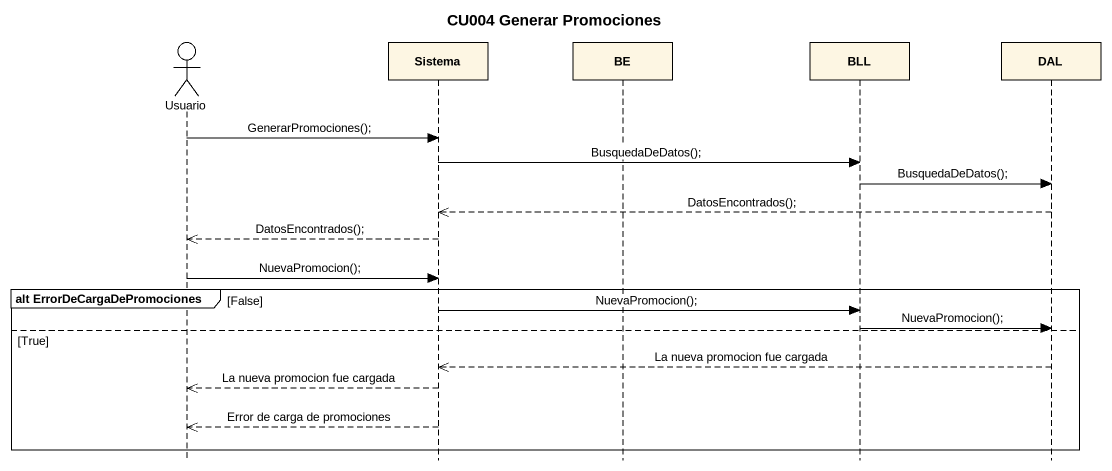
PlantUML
@startuml
title CU004 Generar Promociones
hide footbox
actor Usuario
participant Sistema
participant BE
participant BLL
participant DAL

Usuario -> Sistema : GenerarPromociones();
Sistema -> BLL : BusquedaDeDatos();
BLL -> DAL : BusquedaDeDatos();
DAL -->> Sistema : DatosEncontrados();
Sistema -->> Usuario : DatosEncontrados();
Usuario -> Sistema : NuevaPromocion();
group alt ErrorDeCargaDePromociones [False]
  Sistema -> BLL : NuevaPromocion();
  BLL -> DAL : NuevaPromocion();
else True
  DAL -->> Sistema : La nueva promocion fue cargada
  Sistema -->> Usuario : La nueva promocion fue cargada
  Sistema -->> Usuario : Error de carga de promociones
end
@enduml
